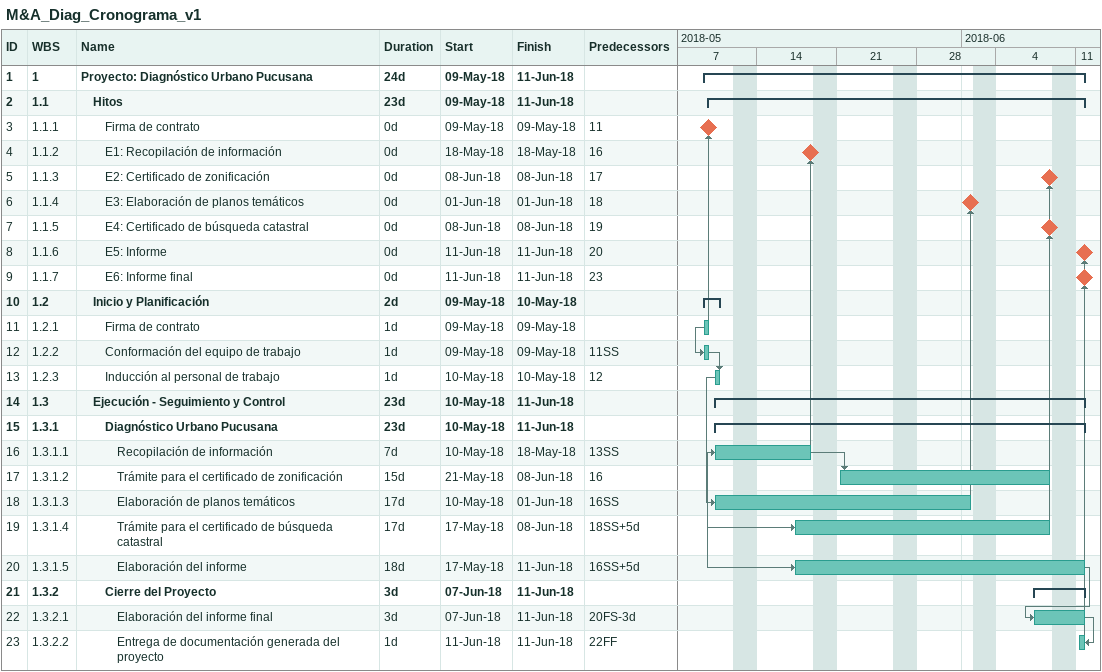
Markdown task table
M&A_Diag_Cronograma_v1

| ID | WBS | Task | Duration | Start | Finish | Predecessors |
|---|---|---|---|---|---|---|
| 1 | 1 | **Proyecto: Diagnóstico Urbano Pucusana** | 24d | 2018-05-09 | 2018-06-11 |  |
| 2 | 1.1 | **Hitos** | 23d | 2018-05-09 | 2018-06-11 |  |
| 3 | 1.1.1 | Firma de contrato | 0d | 2018-05-09 | 2018-05-09 | 11 |
| 4 | 1.1.2 | E1: Recopilación de información | 0d | 2018-05-18 | 2018-05-18 | 16 |
| 5 | 1.1.3 | E2: Certificado de zonificación | 0d | 2018-06-08 | 2018-06-08 | 17 |
| 6 | 1.1.4 | E3: Elaboración de planos temáticos | 0d | 2018-06-01 | 2018-06-01 | 18 |
| 7 | 1.1.5 | E4: Certificado de búsqueda catastral | 0d | 2018-06-08 | 2018-06-08 | 19 |
| 8 | 1.1.6 | E5: Informe | 0d | 2018-06-11 | 2018-06-11 | 20 |
| 9 | 1.1.7 | E6: Informe final | 0d | 2018-06-11 | 2018-06-11 | 23 |
| 10 | 1.2 | **Inicio y Planificación** | 2d | 2018-05-09 | 2018-05-10 |  |
| 11 | 1.2.1 | Firma de contrato | 1d | 2018-05-09 | 2018-05-09 |  |
| 12 | 1.2.2 | Conformación del equipo de trabajo | 1d | 2018-05-09 | 2018-05-09 | 11SS |
| 13 | 1.2.3 | Inducción al personal de trabajo | 1d | 2018-05-10 | 2018-05-10 | 12 |
| 14 | 1.3 | **Ejecución - Seguimiento y Control** | 23d | 2018-05-10 | 2018-06-11 |  |
| 15 | 1.3.1 | **Diagnóstico Urbano Pucusana** | 23d | 2018-05-10 | 2018-06-11 |  |
| 16 | 1.3.1.1 | Recopilación de información | 7d | 2018-05-10 | 2018-05-18 | 13SS |
| 17 | 1.3.1.2 | Trámite para el certificado de zonificación | 15d | 2018-05-21 | 2018-06-08 | 16 |
| 18 | 1.3.1.3 | Elaboración de planos temáticos | 17d | 2018-05-10 | 2018-06-01 | 16SS |
| 19 | 1.3.1.4 | Trámite para el certificado de búsqueda catastral | 17d | 2018-05-17 | 2018-06-08 | 18SS+5d |
| 20 | 1.3.1.5 | Elaboración del informe | 18d | 2018-05-17 | 2018-06-11 | 16SS+5d |
| 21 | 1.3.2 | **Cierre del Proyecto** | 3d | 2018-06-07 | 2018-06-11 |  |
| 22 | 1.3.2.1 | Elaboración del informe final | 3d | 2018-06-07 | 2018-06-11 | 20FS-3d |
| 23 | 1.3.2.2 | Entrega de documentación generada del proyecto | 1d | 2018-06-11 | 2018-06-11 | 22FF |
